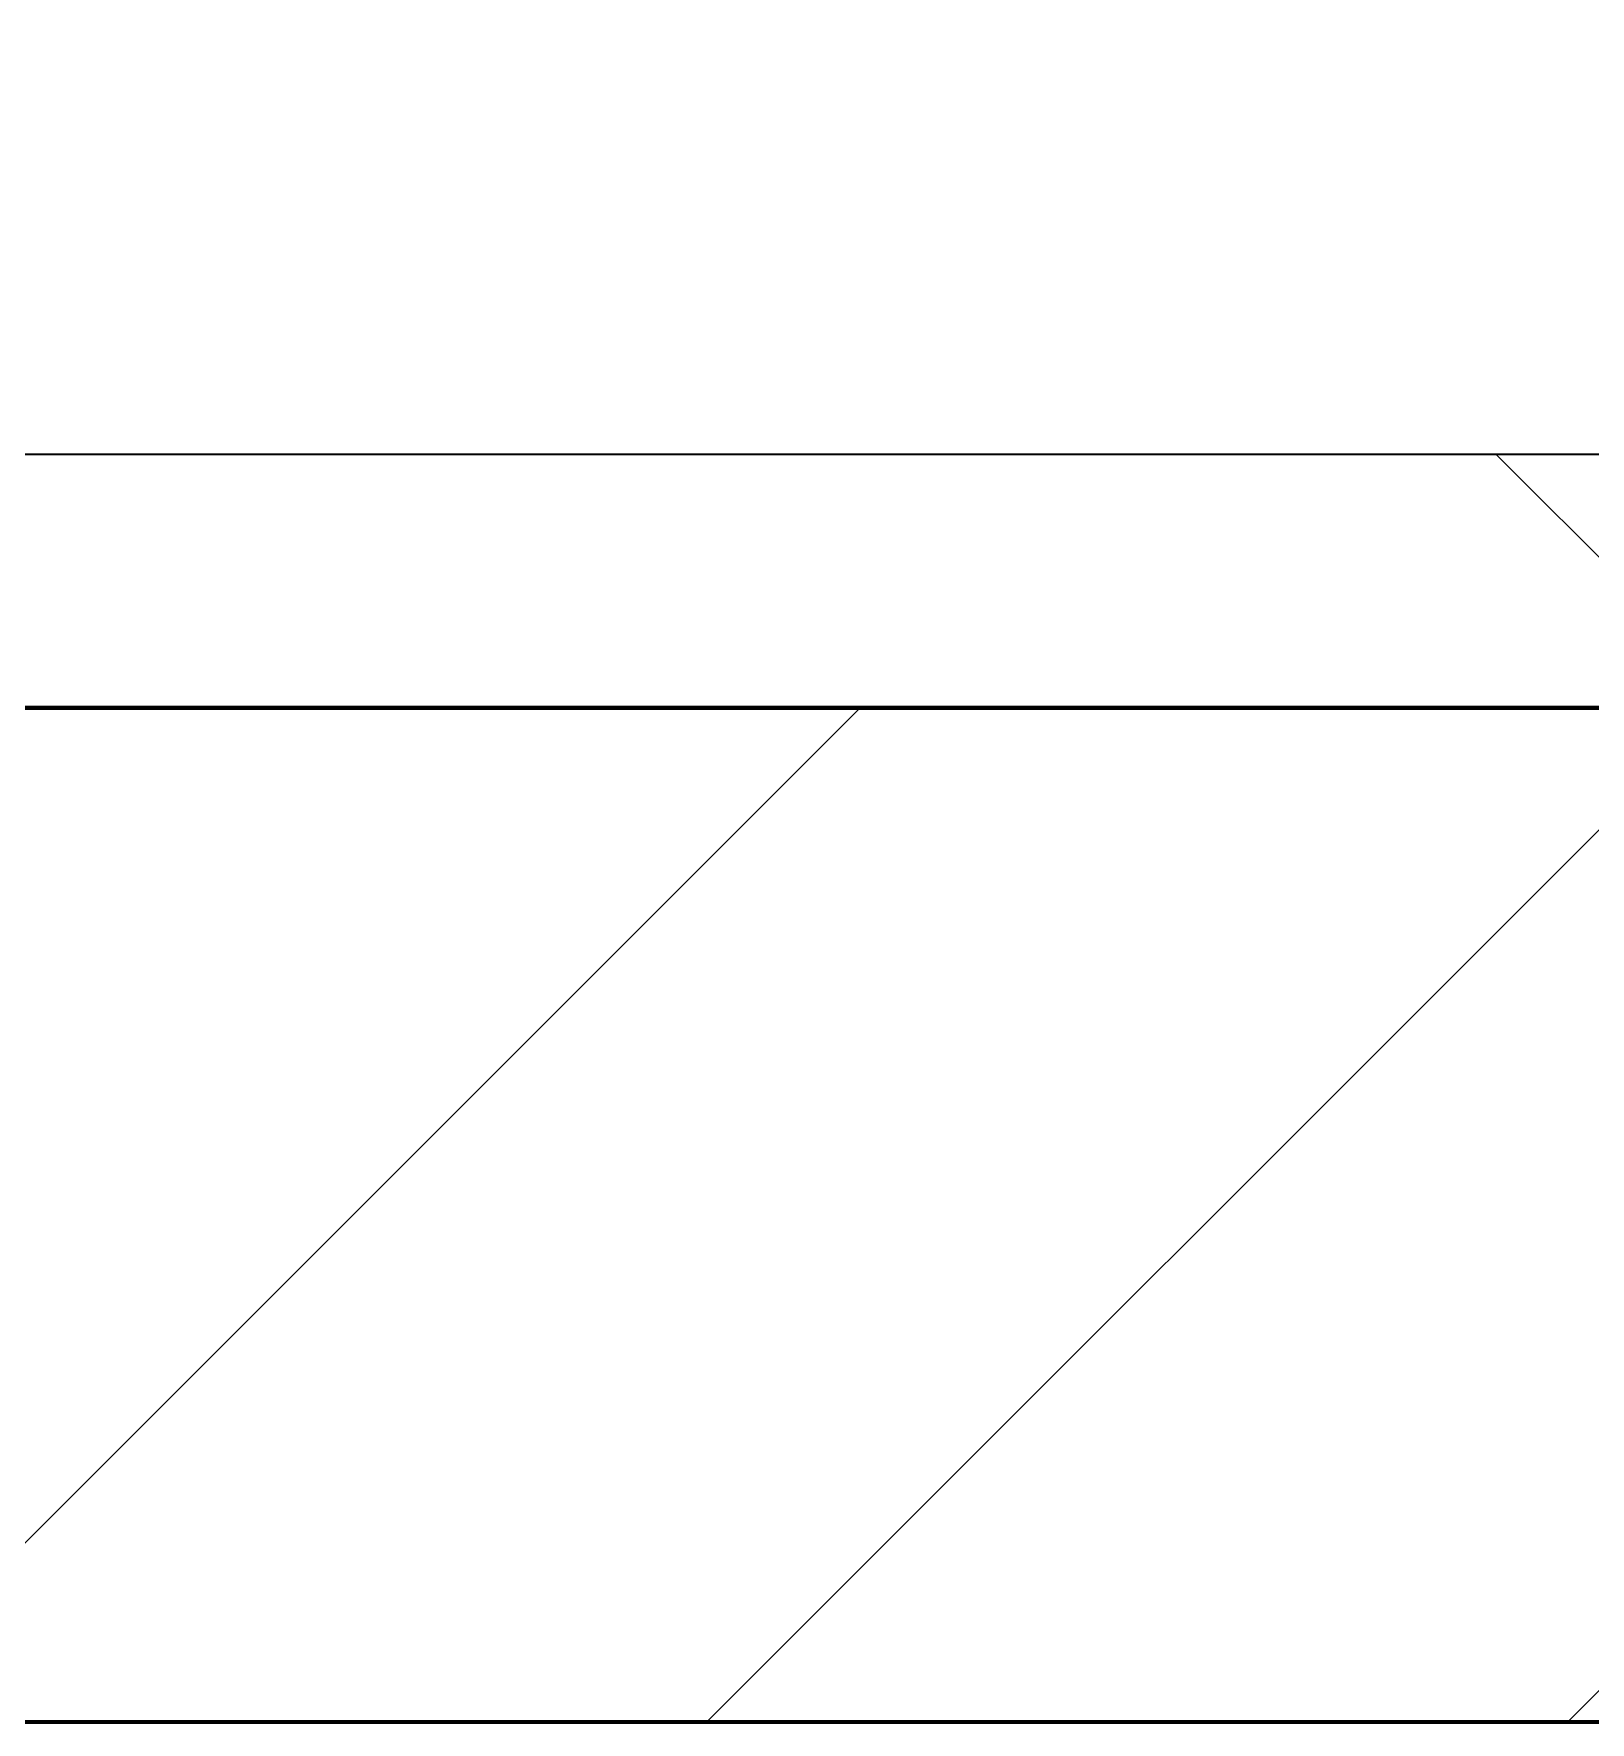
# Model space of a CAD drawing. Header units: millimetres. Extents: x -853432 to -773672, y -18171 to 22484.
# Drawn here: x -838256.8 to -837949.9, y -4021 to -3688.1 of the extents above; entities that cross this region are included whole.
import ezdxf
from ezdxf.xclip import XClip

# ---------------------------------------------------------------- set-up
doc = ezdxf.new("R2010")
doc.units = ezdxf.units.MM
doc.header["$XCLIPFRAME"] = 0
for name, color, linetype, lineweight in [('A-GLAZ-CURT', 2, 'Continuous', 9), ('A-WALL', 5, 'Continuous', 35), ('A-WALL-FNSH', 2, 'Continuous', 35), ('A-WALL-PATT', 1, 'Continuous', 35)]:
    doc.layers.add(name, color=color, linetype=linetype, lineweight=lineweight)
doc.layers.add('A11_ALU.SOLID SHEET', color=2, linetype='Continuous')

# ---------------------------------------------------------------- blocks, each defined once
blk = doc.blocks.new('PPLS-PP19_Custom Tile Pattern - Custom Tile Pattern-V81-4251-01 ENLARGED CONCOURSE LEVEL - REFLECTED CEILING PLAN - SHEET 2')
at = {"layer": 'A-GLAZ-CURT'}
for p, q in [((-300, 0), (300, 0)), ((300, 0), (-300, 0)), ((195.99, 0), (213.31, 0)), ((213.31, 0), (195.99, 0)), ((230.06, 0), (300, 0)), ((-300, -50), (300, -50)), ((300, -50), (-300, -50))]:
    blk.add_line(p, q, dxfattribs=at)
for points, knots in [([(31.18, 0), (25.97, 0), (11.99, 0), (-16.92, 0), (-47.42, 0), (-65.77, 0), (-66.37, 0), (-66.38, 0)], [-4496.803627, -4496.803627, -4496.803627, -4496.803627, -4222.080604, -3745.412743, -2981.410125, -2542.574734, -2498.224237, -2498.224237, -2498.224237, -2498.224237]), ([(-61.64, 0), (-58.15, 0), (-54.19, 0), (-48.53, 0), (-30.79, 0), (-18.03, 0), (8.61, 0), (15.02, 0), (22.91, 0), (31, 0), (39.04, 0), (51.19, 0), (58.74, 0), (61.34, 0), (61.45, 0)], [-3983.944019, -3983.944019, -3983.944019, -3983.944019, -3689.699207, -3546.54457, -3315.260113, -2864.387349, -2439.246196, -2084.094819, -1956.422387, -1818.904206, -1645.594513, -1443.202566, -1228.752106, -1120.932285, -1120.932285, -1120.932285, -1120.932285]), ([(30.82, 0), (29.27, 0), (20.14, 0), (3.54, 0), (-16.58, 0), (-34.76, 0), (-36.04, 0)], [-10462.034656, -10462.034656, -10462.034656, -10462.034656, -10363.088938, -9884.23066, -9424.652049, -9182.880979, -9182.880979, -9182.880979, -9182.880979]), ([(70.61, 0), (66.16, 0), (55.8, 0), (39.61, 0), (24.74, 0), (2.64, 0), (-17.84, 0), (-30.57, 0), (-31.82, 0), (-32, 0)], [-4647.237329, -4647.237329, -4647.237329, -4647.237329, -4326.416877, -4098.545751, -3766.694881, -3333.063701, -2994.501669, -2698.150104, -2614.070998, -2614.070998, -2614.070998, -2614.070998]), ([(-28.57, 0), (-26.93, 0), (-20.29, 0), (-11.45, 0), (2.08, 0), (13.15, 0), (21.24, 0), (24.62, 0), (24.72, 0), (24.72, 0)], [-5361.429781, -5361.429781, -5361.429781, -5361.429781, -5261.36855, -5050.479954, -4785.90057, -4596.498881, -4445.288762, -4384.376941, -4376.041937, -4376.041937, -4376.041937, -4376.041937]), ([(-15.19, 0), (-13.07, 0), (7.48, 0), (40.13, 0), (64.7, 0), (76.25, 0)], [-461.142613, -461.142613, -461.142613, -461.142613, -429.606584, -390.253598, -355.052001, -355.052001, -355.052001, -355.052001]), ([(-2.63, 0), (-2.47, 0), (-1.22, 0), (4.92, 0), (15.97, 0), (22.54, 0), (24.49, 0)], [-226.825321, -226.825321, -226.825321, -226.825321, -220.269177, -206.416616, -198.214427, -187.717507, -187.717507, -187.717507, -187.717507]), ([(7.31, 0), (14.93, 0), (23.54, 0), (37.44, 0), (45.92, 0), (57.76, 0), (64.47, 0), (72.74, 0), (75.22, 0), (76.03, 0), (76.21, 0)], [-1637.403151, -1637.403151, -1637.403151, -1637.403151, -1206.526904, -1089.329421, -901.315459, -753.071572, -495.328968, -421.953223, -334.951786, -290.452333, -290.452333, -290.452333, -290.452333]), ([(103.09, 0), (101.08, 0), (86.31, 0), (63.34, 0), (35.84, 0), (17.6, 0), (10.34, 0), (7.51, 0)], [-375.435014, -375.435014, -375.435014, -375.435014, -369.147452, -330.153101, -307.516438, -285.83788, -265.933135, -265.933135, -265.933135, -265.933135]), ([(7.91, 0), (21.06, 0), (44.34, 0), (70.92, 0), (82.12, 0), (83.66, 0)], [-5288.269222, -5288.269222, -5288.269222, -5288.269222, -4573.028122, -4094.177415, -3869.465285, -3869.465285, -3869.465285, -3869.465285]), ([(76.29, 0), (74.52, 0), (67.49, 0), (53.52, 0), (37, 0), (24.07, 0), (15.87, 0), (10.43, 0), (8.2, 0)], [-3086.733908, -3086.733908, -3086.733908, -3086.733908, -2950.589685, -2634.532728, -2313.748533, -2106.613311, -1925.670641, -1805.750466, -1805.750466, -1805.750466, -1805.750466]), ([(24.69, 0), (24.54, 0), (20.99, 0), (15.48, 0), (10.8, 0), (9.63, 0)], [-4368.572414, -4368.572414, -4368.572414, -4368.572414, -4306.476363, -4080.000647, -3772.857994, -3772.857994, -3772.857994, -3772.857994]), ([(18.16, 0), (19.15, 0), (24.25, 0), (25.66, 0), (26.12, 0)], [-5700.113719, -5700.113719, -5700.113719, -5700.113719, -5554.232259, -5302.431367, -5302.431367, -5302.431367, -5302.431367]), ([(114.39, 0), (114.2, 0), (112.08, 0), (105.42, 0), (92.38, 0), (85.59, 0), (74.4, 0), (62.26, 0), (51.85, 0), (43.81, 0), (29.53, 0), (20.67, 0), (18.85, 0), (18.16, 0)], [-8148.58938, -8148.58938, -8148.58938, -8148.58938, -8105.191388, -7723.759874, -7531.75727, -7135.649961, -6924.452779, -6738.82075, -6548.303034, -6314.283804, -6135.05769, -5972.647715, -5832.674503, -5832.674503, -5832.674503, -5832.674503]), ([(27.44, 0), (27.9, 0), (29.54, 0), (38.07, 0), (53.39, 0), (71.67, 0), (84.83, 0), (86.01, 0), (92.51, 0), (94.33, 0)], [-5037.309798, -5037.309798, -5037.309798, -5037.309798, -4887.603822, -4705.298446, -4353.683244, -3960.84581, -3759.045785, -3336.541051, -2783.776468, -2783.776468, -2783.776468, -2783.776468]), ([(27.89, 0), (29.09, 0), (33.4, 0), (48.37, 0), (71.92, 0), (100.57, 0), (116.36, 0), (128.63, 0), (128.95, 0)], [-147.777612, -147.777612, -147.777612, -147.777612, -135.792042, -118.513713, -97.899267, -63.759246, -39.050993, -35.895543, -35.895543, -35.895543, -35.895543]), ([(53.18, 0), (53.06, 0), (52.22, 0), (44.99, 0), (36.46, 0), (30.82, 0)], [-622.740158, -622.740158, -622.740158, -622.740158, -566.066452, -360.610861, 0, 0, 0, 0]), ([(136.44, 0), (121.66, 0), (86.93, 0), (51.16, 0), (31.18, 0)], [-106.750556, -106.750556, -106.750556, -106.750556, -59.610984, 0, 0, 0, 0]), ([(76.25, 0), (73.85, 0), (66.85, 0), (57.82, 0), (46.51, 0), (41.18, 0), (36.02, 0), (35.54, 0), (35.54, 0)], [-366.19935, -366.19935, -366.19935, -366.19935, -357.622665, -341.267687, -334.000314, -326.15566, -319.318397, -317.489778, -317.489778, -317.489778, -317.489778]), ([(36.29, 0), (37.77, 0), (48.82, 0), (64.79, 0), (95.91, 0), (124.45, 0), (132.42, 0), (134.6, 0)], [-314.598523, -314.598523, -314.598523, -314.598523, -305.899624, -287.17622, -249.500363, -194.761443, -152.241002, -152.241002, -152.241002, -152.241002]), ([(61.47, 0), (61.47, 0), (61.21, 0), (54.61, 0), (53.71, 0), (53.56, 0)], [-1113.311073, -1113.311073, -1113.311073, -1113.311073, -1096.402191, -891.204116, -747.28819, -747.28819, -747.28819, -747.28819]), ([(76.22, 0), (75.58, 0), (73.64, 0), (71.05, 0), (70.61, 0)], [-193.634889, -193.634889, -193.634889, -193.634889, -31.537676, 0, 0, 0, 0]), ([(168.37, 0), (167.68, 0), (162.47, 0), (147.02, 0), (111.63, 0), (86.24, 0), (76.29, 0)], [-543.375029, -543.375029, -543.375029, -543.375029, -530.793311, -458.593899, -401.860199, -366.257734, -366.257734, -366.257734, -366.257734]), ([(76.75, 0), (79.45, 0), (100.15, 0), (120.63, 0), (138.28, 0), (138.53, 0)], [-354.536918, -354.536918, -354.536918, -354.536918, -346.313304, -291.370682, -290.5735, -290.5735, -290.5735, -290.5735]), ([(94.4, 0), (94.4, 0), (94.64, 0), (99.11, 0), (108.97, 0), (120.79, 0), (139.94, 0), (163.31, 0), (185.23, 0), (193.62, 0), (194.69, 0), (194.79, 0)], [-2348.345796, -2348.345796, -2348.345796, -2348.345796, -2310.419338, -2233.599744, -2052.234781, -1843.028543, -1530.39897, -1095.004608, -529.74427, -295.064701, -265.121568, -265.121568, -265.121568, -265.121568]), ([(129.02, 0), (129.02, 0), (124.41, 0), (122.35, 0), (114.96, 0), (108.04, 0), (103.09, 0)], [-35.386604, -35.386604, -35.386604, -35.386604, -31.430235, -22.807238, -15.488593, 0, 0, 0, 0]), ([(157.9, 0), (156.77, 0), (151.67, 0), (143.29, 0), (134.04, 0), (126.24, 0), (118.6, 0), (114.23, 0), (111.98, 0), (105.66, 0), (105.23, 0), (105.23, 0)], [-10292.955006, -10292.955006, -10292.955006, -10292.955006, -10098.273015, -9847.788484, -9677.714971, -9567.007022, -9453.21225, -9220.200448, -9012.77275, -8966.157302, -8929.495943, -8929.495943, -8929.495943, -8929.495943]), ([(105.26, 0), (105.52, 0), (111.01, 0), (112.65, 0), (113.59, 0)], [-8920.561005, -8920.561005, -8920.561005, -8920.561005, -8814.835624, -8577.462505, -8577.462505, -8577.462505, -8577.462505]), ([(128.58, 0), (128.8, 0), (130.16, 0), (139.26, 0), (152.67, 0), (161.24, 0), (162.19, 0), (162.75, 0)], [-633.326174, -633.326174, -633.326174, -633.326174, -627.736123, -618.981161, -602.094757, -592.980799, -581.414464, -581.414464, -581.414464, -581.414464]), ([(137.1, 0), (136, 0), (133.64, 0), (129.87, 0), (129.11, 0)], [-670.405967, -670.405967, -670.405967, -670.405967, -651.020627, -640.742133, -640.742133, -640.742133, -640.742133]), ([(193.8, 0), (193.33, 0), (190.11, 0), (183.13, 0), (171, 0), (161.95, 0), (161.28, 0), (158.35, 0), (157.85, 0), (157.77, 0)], [-11665.349007, -11665.349007, -11665.349007, -11665.349007, -11565.880756, -11105.624034, -10839.086983, -10768.332124, -10666.779182, -10580.760289, -10550.278881, -10550.278881, -10550.278881, -10550.278881]), ([(300, 0), (286.53, 0), (254.22, 0), (207.11, 0), (177.41, 0), (159.34, 0), (158.33, 0), (158.3, 0)], [-285.253232, -285.253232, -285.253232, -285.253232, -244.693688, -187.987675, -143.776725, -129.632772, -123.352749, -123.352749, -123.352749, -123.352749]), ([(159.07, 0), (159.13, 0), (160.84, 0), (165.21, 0), (174.15, 0), (185.98, 0), (203.43, 0), (211.02, 0), (213.75, 0)], [-115.643202, -115.643202, -115.643202, -115.643202, -114.681583, -87.660824, -65.295536, -41.623857, -24.459831, -15.419094, -15.419094, -15.419094, -15.419094]), ([(162.75, 0), (165.4, 0), (170.91, 0), (172.61, 0), (172.61, 0)], [-111.264224, -111.264224, -111.264224, -111.264224, -56.742688, -19.085662, -19.085662, -19.085662, -19.085662]), ([(247.1, 0), (246.76, 0), (245.04, 0), (238.34, 0), (226.56, 0), (221.1, 0), (200.27, 0), (182.99, 0), (174.27, 0), (169.67, 0), (168.99, 0)], [-9649.085549, -9649.085549, -9649.085549, -9649.085549, -9581.591397, -9406.094246, -9221.510254, -9016.44624, -8717.832359, -8253.978395, -8152.463617, -8069.855175, -8069.855175, -8069.855175, -8069.855175]), ([(214.28, 0), (213.73, 0), (210.21, 0), (203.98, 0), (187.54, 0), (175.3, 0), (169.49, 0)], [-201.683447, -201.683447, -201.683447, -201.683447, -198.527383, -184.406837, -162.427601, -142.916156, -142.916156, -142.916156, -142.916156]), ([(171.51, 0), (176.48, 0), (193.23, 0), (201.73, 0), (208.73, 0), (211.53, 0), (214.11, 0)], [-7971.819559, -7971.819559, -7971.819559, -7971.819559, -7784.112253, -7606.717214, -7289.299508, -7051.095403, -7051.095403, -7051.095403, -7051.095403]), ([(172.07, 0), (177.66, 0), (187.87, 0), (201.08, 0), (207.24, 0), (213.05, 0), (214.46, 0)], [-255.364076, -255.364076, -255.364076, -255.364076, -237.955587, -223.92608, -215.862851, -209.835874, -209.835874, -209.835874, -209.835874]), ([(214.22, 0), (214.27, 0), (219.45, 0), (241.96, 0), (266.73, 0), (281.71, 0), (291.71, 0), (296.52, 0), (297.86, 0), (298.09, 0)], [-7047.630878, -7047.630878, -7047.630878, -7047.630878, -7042.621073, -6582.165592, -6068.460911, -5766.029927, -5566.724884, -5280.360606, -5199.253518, -5199.253518, -5199.253518, -5199.253518]), ([(300, 0), (288.22, 0), (262, 0), (230.43, 0), (219.94, 0), (219.02, 0)], [-12528.858583, -12528.858583, -12528.858583, -12528.858583, -11905.454923, -11162.864862, -10856.732305, -10856.732305, -10856.732305, -10856.732305]), ([(219.9, 0), (220.86, 0), (227.84, 0), (242.06, 0), (246.54, 0), (246.96, 0)], [-10670.940496, -10670.940496, -10670.940496, -10670.940496, -10511.382485, -9925.173265, -9834.877357, -9834.877357, -9834.877357, -9834.877357]), ([(284.76, 0), (284.76, 0), (285.09, 0), (287.47, 0), (293.59, 0), (297.76, 0), (300, 0)], [-4110.630118, -4110.630118, -4110.630118, -4110.630118, -4053.389046, -3959.664717, -3862.421465, -3746.95702, -3746.95702, -3746.95702, -3746.95702]), ([(297.38, 0), (295.84, 0), (291.62, 0), (285.38, 0), (284.87, 0)], [-4803.172655, -4803.172655, -4803.172655, -4803.172655, -4358.271401, -4143.037883, -4143.037883, -4143.037883, -4143.037883])]:
    blk.add_open_spline(points, degree=3, knots=knots, dxfattribs=at)
for points in [[(24.49, 0), (25.23, 0), (25.72, 0), (26.04, 0)], [(80.35, 0), (79.57, 0), (78.27, 0), (76.63, 0)], [(84.06, 0), (83.48, 0), (82.41, 0), (81.72, 0)], [(168.74, 0), (168.74, 0), (169.81, 0), (171.51, 0)], [(195.11, 0), (194.91, 0), (194.44, 0), (193.8, 0)], [(214.11, 0), (218.66, 0), (223.53, 0), (230.06, 0)]]:
    blk.add_open_spline(points, degree=3, dxfattribs=at)
blk = doc.blocks.new('PPLS-PP19_Custom Tile Pattern - Custom Tile Pattern-V82-4251-01 ENLARGED CONCOURSE LEVEL - REFLECTED CEILING PLAN - SHEET 2')
at = {"layer": 'A-GLAZ-CURT'}
for p, q in [((-300, 0), (300, 0)), ((300, 0), (-300, 0)), ((-293.07, 0), (-275.75, 0)), ((-275.75, 0), (-293.07, 0)), ((-300, -50), (300, -50)), ((300, -50), (-300, -50))]:
    blk.add_line(p, q, dxfattribs=at)
at = {"layer": 'A-GLAZ-CURT', "flags": 128}
for points in [[(-300, 0), (-291.56, 0), (-283.3, 0), (-275.2, 0), (-267.26, 0)], [(-179.49, 0), (-184.81, 0), (-190.44, 0), (-196.37, 0), (-202.58, 0), (-209.04, 0), (-215.73, 0), (-222.63, 0), (-229.72, 0), (-236.97, 0), (-244.39, 0), (-251.96, 0), (-259.67, 0), (-267.51, 0), (-275.48, 0), (-283.55, 0), (-291.73, 0), (-300, 0)]]:
    blk.add_lwpolyline(points, dxfattribs=at)
at = {"layer": 'A-GLAZ-CURT'}
for points, knots in [([(-300, 0), (-284.65, 0), (-236.57, 0), (-174.61, 0), (-129.95, 0), (-110.8, 0), (-99.5, 0), (-91.46, 0)], [-5323.127839, -5323.127839, -5323.127839, -5323.127839, -4502.809032, -2700.551212, -1002.059161, -460.363443, 0, 0, 0, 0]), ([(-248.21, 0), (-259.41, 0), (-276.21, 0), (-294.48, 0), (-300, 0)], [-14408.49639, -14408.49639, -14408.49639, -14408.49639, -13729.592194, -13439.944408, -13439.944408, -13439.944408, -13439.944408])]:
    blk.add_open_spline(points, degree=3, knots=knots, dxfattribs=at)
blk = doc.blocks.new('*U634')
at = {"layer": 'A-GLAZ-CURT'}
for name, p in [('PPLS-PP19_Custom Tile Pattern - Custom Tile Pattern-V81-4251-01 ENLARGED CONCOURSE LEVEL - REFLECTED CEILING PLAN - SHEET 2', (-2397.63, -7350)), ('PPLS-PP19_Custom Tile Pattern - Custom Tile Pattern-V82-4251-01 ENLARGED CONCOURSE LEVEL - REFLECTED CEILING PLAN - SHEET 2', (-1797.63, -7350))]:
    blk.add_blockref(name, p, dxfattribs=at)
blk = doc.blocks.new('*U1213')
blk.add_lwpolyline([(22690, -750), (19166.45, -750), (19116.45, -700), (18966.44, -550), (-101025.39, -550), (-101025.39, -6704.96), (-96300, -6704.96), (-96300, -7350), (-94497.63, -7350), (17250, -7350), (17250, -6849.96), (18300, -6849.96), (22690, -6849.96)], close=True)

msp = doc.modelspace()

# ---------------------------------------------------------------- block references
at = {"layer": 'A11_ALU.SOLID SHEET'}
ref = msp.add_blockref('*U1213', (-744682.37, 3579.02), dxfattribs=at)
XClip(ref).set_block_clipping_path([(-104690.1238047112, -9620.0029952966), (-34092.6543255156, 14392.9971737705)])

# ---------------------------------------------------------------- next in the draw order: hatches: boundary and pattern name
at = {"layer": 'A-WALL-PATT', "lineweight": 9}
h = msp.add_hatch(dxfattribs=at)
h.set_pattern_fill('FP_4', color=256, style=0, pattern_type=2)
h.set_pattern_definition([(45, (0, 0), (-212.13203, 212.13203), []), (135, (0, 0), (-212.13203, -212.13203), [])])
h.paths.add_polyline_path([(-779464.45, -3820.98), (-778775.03, -3820.98), (-778775.03, -3770.98), (-827933.88, -3770.98), (-828045.79, -3820.98), (-779602.34, -3820.98)])
h.paths.add_polyline_path([(-828965.42, -3820.98), (-828156.1, -3820.98), (-828044.19, -3770.98), (-841032.37, -3770.98), (-841032.37, -3820.98), (-829103.3, -3820.98)])
h = msp.add_hatch(dxfattribs=at)
h.set_pattern_fill('FP_2', color=256, style=0, pattern_type=2)
h.set_pattern_definition([(45, (0, 0), (-84.852814, 84.852814), [])])
h.paths.add_polyline_path([(-779326.57, -4020.98), (-778775.03, -4020.98), (-778775.03, -3820.98), (-828045.79, -3820.98), (-828336.65, -3950.93), (-828355, -3909.85), (-828156.1, -3820.98), (-841232.37, -3820.98), (-841232.37, -4020.98), (-779878.11, -4020.98)])
h.paths.add_polyline_path([(-828280, -3860.98), (-828285, -3859.64), (-828288.66, -3855.98), (-828289.66, -3848.39), (-828287.07, -3844.76), (-828282.59, -3841.32), (-828280, -3840.98), (-828272.93, -3843.91), (-828270.34, -3848.39), (-828270.34, -3851.81), (-828272.93, -3858.05), (-828279.18, -3860.64)])

# ---------------------------------------------------------------- next in the draw order: linework, layer by layer
at = {"layer": 'A-WALL', "color": 7, "lineweight": 70}
for p, q in [((-839180, -3820.98), (-837980, -3820.98)), ((-837980, -3820.98), (-839180, -3820.98)), ((-837980, -3820.98), (-835580, -3820.98)), ((-835580, -3820.98), (-837980, -3820.98)), ((-837980, -4020.98), (-839180, -4020.98)), ((-835580, -4020.98), (-837980, -4020.98))]:
    msp.add_line(p, q, dxfattribs=at)
at = {"layer": 'A-WALL-FNSH', "color": 250}
for p, q in [((-839180, -3770.98), (-837980, -3770.98)), ((-837980, -3770.98), (-835580, -3770.98))]:
    msp.add_line(p, q, dxfattribs=at)

# ---------------------------------------------------------------- next in the draw order: block references
msp.add_blockref('*U634', (-835882.37, 3579.02))

doc.saveas('drawing.dxf')
